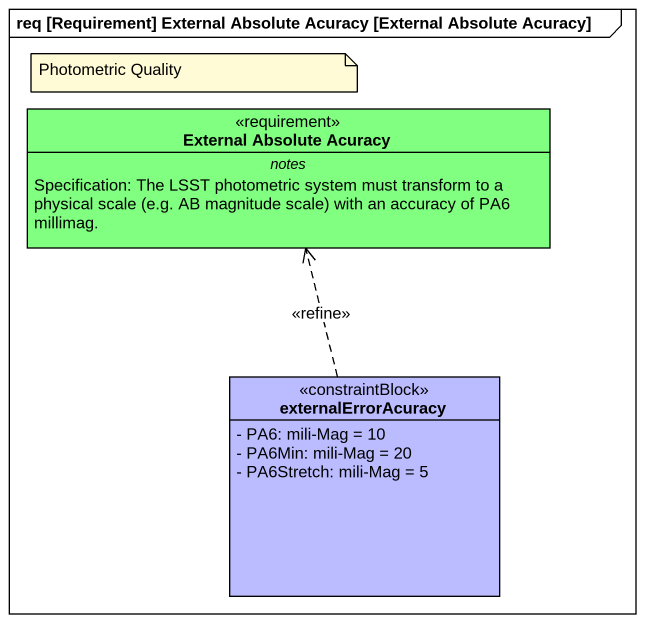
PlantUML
@startuml
mainframe req [Requirement] External Absolute Acuracy [External Absolute Acuracy]
hide circle
hide empty members
skinparam classAttributeIconSize 0
class "External Absolute Acuracy" as External_Absolute_Acuracy <<requirement>> #80FF80 {
  -- notes --
  {field} Specification: The LSST photometric system must transform to a physical scale (e.g. AB magnitude scale) with an accuracy of PA6 millimag.
}
class externalErrorAcuracy <<constraintBlock>> #BBBBFF {
  - PA6: mili-Mag = 10
  - PA6Min: mili-Mag = 20
  - PA6Stretch: mili-Mag = 5
}
externalErrorAcuracy .up.> External_Absolute_Acuracy : <<refine>>
note as N1
  Photometric Quality
end note
@enduml
